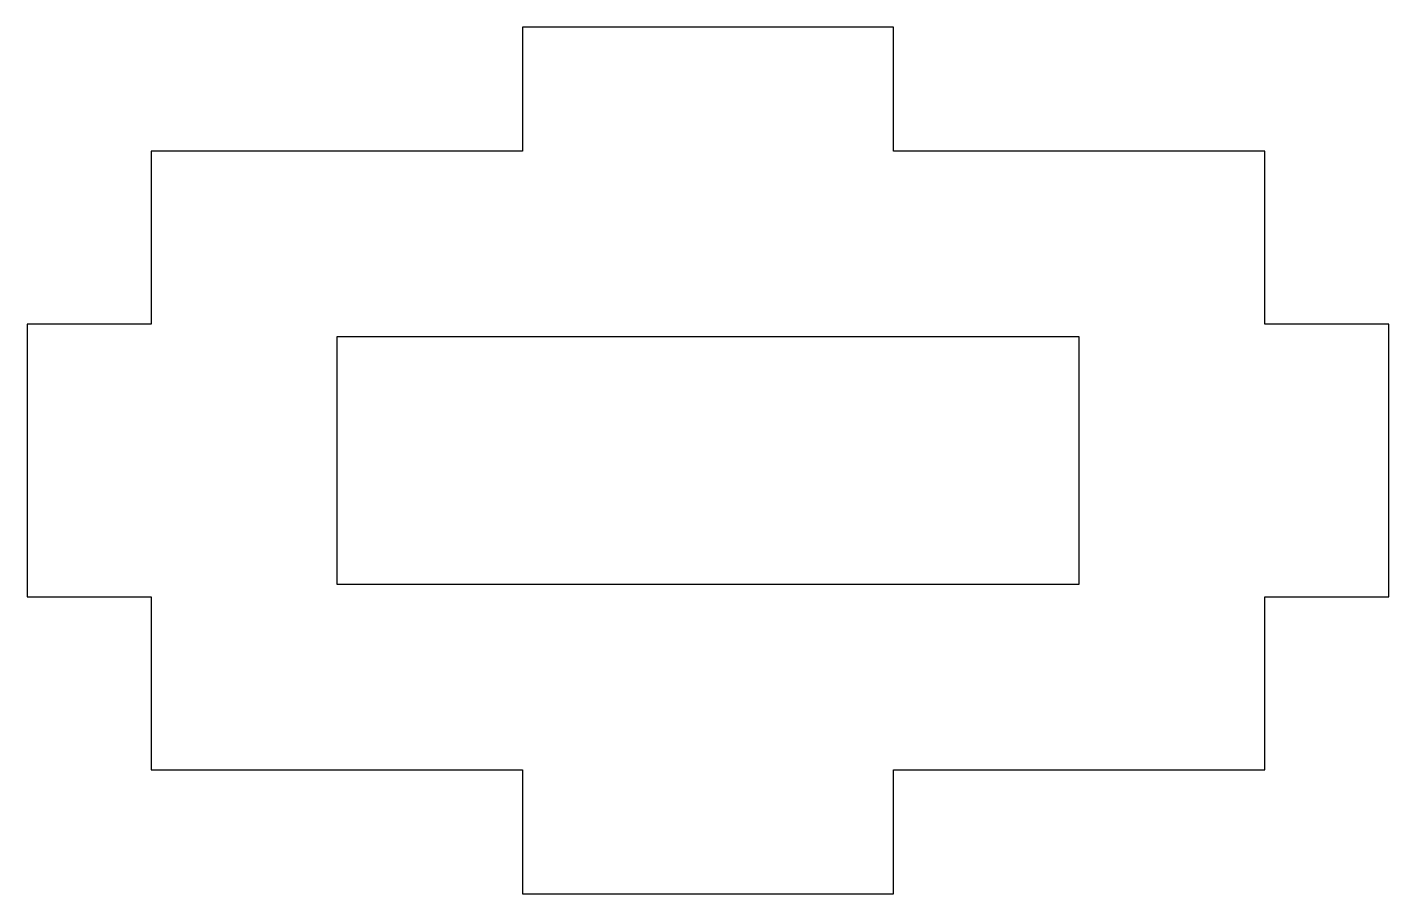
# Model space of a CAD drawing. Header units: millimetres. Extents: x -27.5 to 27.5, y -17.5 to 17.5.
import ezdxf

# ---------------------------------------------------------------- set-up
doc = ezdxf.new("R2010")
doc.units = ezdxf.units.MM

msp = doc.modelspace()

# ---------------------------------------------------------------- linework, layer by layer
at = {"color": 7, "linetype": 'Continuous', "lineweight": 25}
for p, q in [((7.5, 17.5), (-7.5, 17.5)), ((-7.5, 17.5), (-7.5, 12.5)), ((7.5, 12.5), (7.5, 17.5)), ((-7.5, 12.5), (-22.5, 12.5)), ((-22.5, 12.5), (-22.5, 5.5)), ((22.5, 12.5), (7.5, 12.5)), ((22.5, 5.5), (22.5, 12.5)), ((-22.5, 5.5), (-27.5, 5.5)), ((-27.5, 5.5), (-27.5, -5.5)), ((27.5, 5.5), (22.5, 5.5)), ((27.5, -5.5), (27.5, 5.5)), ((-15, 5), (-15, -5)), ((15, 5), (-15, 5)), ((15, -5), (15, 5)), ((-27.5, -5.5), (-22.5, -5.5)), ((-22.5, -5.5), (-22.5, -12.5)), ((-15, -5), (15, -5)), ((22.5, -12.5), (22.5, -5.5)), ((22.5, -5.5), (27.5, -5.5)), ((-22.5, -12.5), (-7.5, -12.5)), ((-7.5, -12.5), (-7.5, -17.5)), ((7.5, -17.5), (7.5, -12.5)), ((7.5, -12.5), (22.5, -12.5)), ((-7.5, -17.5), (7.5, -17.5))]:
    msp.add_line(p, q, dxfattribs=at)

doc.saveas('drawing.dxf')
